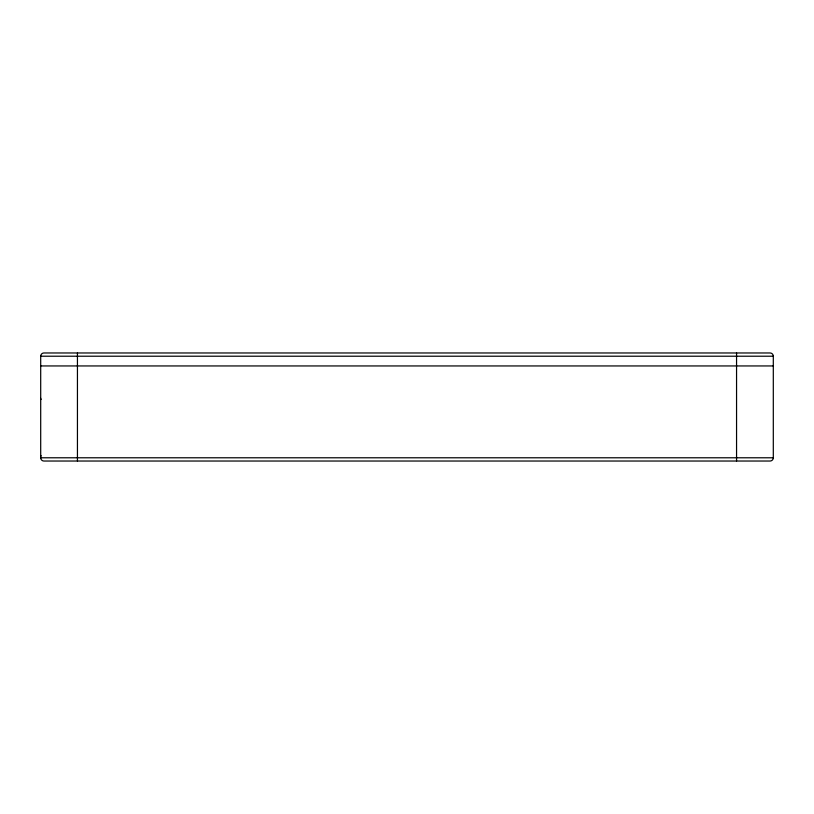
<?xml version="1.0" encoding="UTF-8"?>
<svg xmlns="http://www.w3.org/2000/svg" width="814" height="814" viewBox="0 0 814 814"><rect width="100%" height="100%" fill="white"/><g stroke="black" fill="none" stroke-linecap="round" stroke-linejoin="round"><path stroke-width="1.22" d="M40.7 356.217L773.3 356.217L773.3 457.783A3.246 3.246 0 0 1 770.054 461.029L43.946 461.029A3.246 3.246 0 0 1 40.7 457.783L40.7 356.217A3.246 3.246 0 0 1 43.946 352.971L770.054 352.971A3.246 3.246 0 0 1 773.3 356.217M40.7 365.944L773.3 365.944M40.7 457.783L773.3 457.783M736.558 352.991L736.558 461.009M77.442 352.991L77.442 461.009M41.076 399.481A2.289 2.289 0 0 1 40.7 398.229M40.7 456.837A2.289 2.289 0 0 1 41.076 455.575"/></g></svg>
